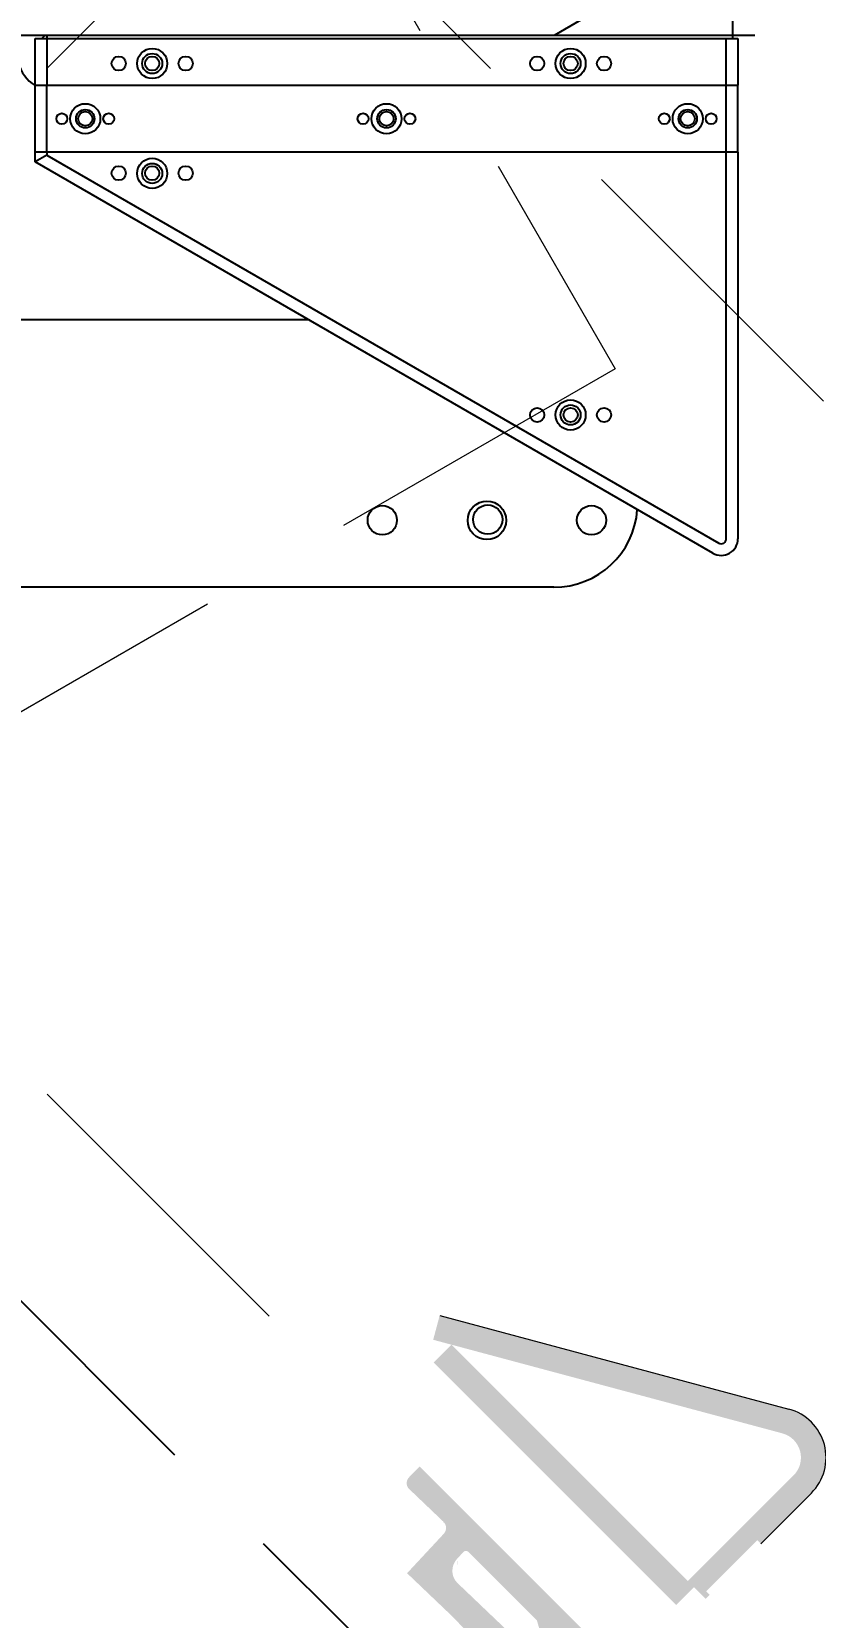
# Model space of a CAD drawing. Header units: inches. Extents: x -347369 to -260369, y 119522 to 149869.
# Drawn here: x -284467 to -283999, y 138054 to 139002 of the extents above; entities that cross this region are included whole.
import ezdxf

# ---------------------------------------------------------------- set-up
doc = ezdxf.new("R2010")
doc.units = ezdxf.units.IN
doc.header["$LTSCALE"] = 300
doc.linetypes.add('CENTRO', pattern=[2, 1.25, -0.25, 0.25, -0.25])
doc.linetypes.add('NASCOSTA', pattern=[0.375, 0.25, -0.125])
for name, color, linetype in [('ASSI', 254, 'CENTRO'), ('MACCHINA', 40, 'Continuous'), ('QUOTE', 7, 'Continuous')]:
    doc.layers.add(name, color=color, linetype=linetype)
doc.styles.get("Standard").update_dxf_attribs({"font": 'romans.shx'})
doc.dimstyles.new('sc1a100', dxfattribs={"dimscale": 100, "dimtxt": 3, "dimasz": 3, "dimexe": 0, "dimexo": 0, "dimgap": 1, "dimtad": 1, "dimzin": 12, "dimdsep": 46, "dimtxsty": 'Standard', "dimblk": 'CLOSEDBLANK', "dimcen": 1, "dimclrd": 253, "dimclre": 253, "dimclrt": 2, "dimadec": 0, "dimazin": 3, "dimtfac": 1, "dimtmove": 0, "dimatfit": 1, "dimldrblk": 'CLOSEDBLANK', "dimfxl": 1, "dimtolj": 1, "dimtzin": 0, "dimarcsym": 0})

# ---------------------------------------------------------------- blocks, each defined once
blk = doc.blocks.new('_ClosedBlank')
at = {"color": 0, "linetype": 'ByBlock', "lineweight": -2}
for p, q in [((-1, 0.1666666666666667), (0, 0)), ((-1, 0.1666666666666667), (-1, -0.1666666666666667)), ((0, 0), (-1, -0.1666666666666667))]:
    blk.add_line(p, q, dxfattribs=at)
blk = doc.blocks.new('*D27')
at = {"layer": 'Defpoints', "color": 0, "transparency": 16777216}
for p in [(-285230.1662940595, 140399.6558577591), (-284017.7307287613, 139699.655857759), (-287395.2298035208, 137749.6558577589), (-287103.2006463452, 136767.4604393702), (-285230.1662940595, 136499.655857759)]:
    blk.add_point(p, dxfattribs=at)
at = {"layer": 'QUOTE', "color": 253, "lineweight": -2, "transparency": 16777216}
for p, q in [((-287395.2298035208, 137749.6558577589), (-287753.6986503091, 137542.6937725696)), ((-285230.1662940595, 136499.655857759), (-285230.1662940595, 136085.7316873802))]:
    blk.add_line(p, q, dxfattribs=at)
blk.add_arc((-285230.1662940595, 138999.655857759), 2913.924170378776, 215.9014350610591, 264.098564938941, dxfattribs=at)
at = {"layer": 'QUOTE', "color": 253, "lineweight": -2, "transparency": 16777216, "xscale": 300, "yscale": 300, "zscale": 300}
for p, rotation in [((-287753.6986503091, 137542.6937725696), 122.9507175305296), ((-285230.1662940595, 136085.7316873802), 357.0492824694705)]:
    blk.add_blockref('_ClosedBlank', p, dxfattribs=dict(at, rotation=rotation))
at = {"layer": 'QUOTE', "color": 2, "transparency": 16777216, "insert": (-286562.128379249, 136692.6298524556), "char_height": 300, "attachment_point": 5, "rotation": 330.00000000000006}
blk.add_mtext('\\A1;60°', dxfattribs=at)
blk = doc.blocks.new('*D37')
at = {"layer": 'Defpoints', "color": 0, "transparency": 16777216}
for p in [(-285230.1662940595, 140399.6558577591), (-286220.1157877208, 139989.6053514202), (-283462.3993410933, 137231.8889047927), (-285230.1662940595, 136499.655857759), (-284473.382269545, 136175.2994279141)]:
    blk.add_point(p, dxfattribs=at)
at = {"layer": 'QUOTE', "color": 253, "lineweight": -2, "transparency": 16777216}
for p, q in [((-283462.3993410933, 137231.8889047927), (-283162.5938887292, 136932.0834524287)), ((-285230.1662940595, 136499.655857759), (-285230.1662940595, 136075.6669209525))]:
    blk.add_line(p, q, dxfattribs=at)
blk.add_arc((-285230.1662940595, 138999.6558577589), 2923.988936806411, 275.881103636428, 309.1188963635714, dxfattribs=at)
at = {"layer": 'QUOTE', "color": 253, "lineweight": -2, "transparency": 16777216, "xscale": 300, "yscale": 300, "zscale": 300}
for p, rotation in [((-283162.5938887292, 136932.0834524287), 42.0594481817856), ((-285230.1662940595, 136075.6669209525), 182.9405518182139)]:
    blk.add_blockref('_ClosedBlank', p, dxfattribs=dict(at, rotation=rotation))
at = {"layer": 'QUOTE', "color": 2, "transparency": 16777216, "insert": (-284206.8750296162, 136529.2122088819), "char_height": 300, "attachment_point": 5, "rotation": 22.499999999999773}
blk.add_mtext('\\A1;45°', dxfattribs=at)
blk = doc.blocks.new('A$Cda148bbc')
at = {"layer": 'MACCHINA', "lineweight": 0}
h = blk.add_hatch(color=5, dxfattribs=at)
edge = h.paths.add_edge_path(flags=0)
edge.add_line((163.4999999999454, -1470.000000000029), (163.4999999999445, -1485.000000000028))
edge.add_line((163.4999999999445, -1485.000000000028), (166.8936184653321, -1485.000000000028))
edge.add_line((166.8936184653317, -1485.000000000028), (166.8936184653317, -1482.000000000028))
edge.add_line((166.8936184653317, -1482.000000000028), (210.1063815345497, -1482.00000000003))
edge.add_line((210.1063815345497, -1482.00000000003), (210.1063815345497, -1485.00000000003))
edge.add_line((210.1063815345497, -1485.00000000003), (252.8794179049951, -1485.000000000032))
edge.add_arc((252.8794179049964, -1455.000000000032), 30.00000000000018, 269.9999999999986, 389.9999999999978)
edge.add_line((278.8601800185302, -1440.000000000033), (170.8601800185397, -1252.938512782589))
edge.add_line((170.8601800185397, -1252.938512782589), (157.8697989617731, -1260.438512782588))
edge.add_line((157.8697989617731, -1260.438512782588), (265.869798961764, -1447.500000000033))
edge.add_arc((252.8794179049964, -1455.000000000032), 15.00000000000046, -90.00000000000341, 29.999999999994316, ccw=False)
edge.add_line((252.8794179049955, -1470.000000000032), (163.4999999999454, -1470.000000000029))
blk.add_hatch(color=5, dxfattribs=at).paths.add_polyline_path([(148.499999999955, -1270.190307037545), (148.4999999999454, -1475.190307037546), (163.4999999999463, -1475.190307037545), (163.499999999955, -1270.190307037546)], flags=0)
h = blk.add_hatch(color=5, dxfattribs=at)
edge = h.paths.add_edge_path(flags=0)
edge.add_line((84.66118412417518, -1313.349776854875), (85.3230194779253, -1341.689884902567))
edge.add_ellipse((80.1509970630209, -1341.876517417674), major_axis=(5.064809987966975, 1.092338296013078), ratio=0.9650153692114153, start_angle=259.5375894061048, end_angle=349.5375894061063, ccw=False)
edge.add_line((80.267873782464, -1346.881234736727), (48.20133481006042, -1348.038356330385))
edge.add_line((48.20133481006042, -1348.038356330385), (49.10844626117387, -1386.881304792118))
edge.add_ellipse((39.16964945433938, -1404.607485002968), major_axis=(-1.095879957723582, -68.60793328710541), ratio=0.1457371482960682, start_angle=15.106656562768308, end_angle=105.1066565627739, ccw=False)
edge.add_line((40.71747486308686, -1470.886113175845), (-17.92142629723776, -1575.470576419857))
edge.add_line((-17.92142629723776, -1575.470576419857), (-16.18957171145121, -1649.629422431892))
edge.add_line((-16.18957171145121, -1649.629422431892), (-11.01319080940084, -1649.629422431892))
edge.add_line((-11.01319080940084, -1649.629422431892), (-9.958277556163921, -1694.801315121343))
edge.add_line((-9.958277556163921, -1694.801315121343), (-15.13465845821429, -1694.801315121343))
edge.add_line((-15.13465845821429, -1694.801315121343), (-14.69634602694578, -1713.570064162047))
edge.add_line((-14.69634602694578, -1713.570064162047), (-10.22400209269199, -1699.82041430906))
edge.add_line((-10.22400209269199, -1699.82041430906), (98.55187570565067, -1505.814957720917))
edge.add_line((98.55187570565067, -1505.814957720917), (98.55187570565931, -1308.330677667158))
edge.add_line((98.55187570565931, -1308.330677667158), (89.7203524425322, -1308.330677667158))
edge.add_ellipse((89.83756502622555, -1313.349776854876), major_axis=(-4.941327493578329, 1.607263914307163), ratio=0.9622501868990594, start_angle=288.6768081421266, end_angle=378.6768081421206)
edge = h.paths.add_edge_path(flags=0)
edge.add_ellipse((75.70361030866388, -1373.092397310912), major_axis=(-10.12961997593395, -2.184676592026157), ratio=0.9650153692114153, start_angle=259.5375894061048, end_angle=349.53758940610646, ccw=False)
edge.add_line((75.46985686977769, -1363.082962672805), (81.02898180359853, -1362.882361556847))
edge.add_ellipse((81.10102310178718, -1364.88333587237), major_axis=(-1.739230490846809e-14, -2.002273699352252), ratio=0.998864441283433, start_angle=89.99999999997368, end_angle=182.0642777282834, ccw=False)
edge.add_line((83.10102310178763, -1364.88333587237), (83.1010231017849, -1422.909312437156))
edge.add_line((83.1010231017849, -1422.909312437156), (67.17747672435598, -1451.309495896789))
edge.add_line((67.17747672435598, -1451.309495896789), (65.35956547885598, -1373.465662341125))
at = {"layer": 'ASSI'}
blk.add_line((0, -2400.000000000029), (0, 1399.999999999971), dxfattribs=at)
at = {"layer": 'MACCHINA', "color": 8, "linetype": 'NASCOSTA', "lineweight": 5, "ltscale": 2.5}
for p, q in [((307.50000000004, 862.9999999999527), (728.50000000004, 862.9999999999309)), ((728.5000000000473, 862.9999999999309), (728.5000000000036, 47.99999999993088)), ((98.55187570574344, 693.9400339497552), (98.55187570564885, -1243.493307935776)), ((719.2973088064828, -560.0000000000655), (321.0999999999658, -560.0000000000473)), ((719.2973088064828, -560.0000000000655), (719.2973088064573, -1560.000000000058))]:
    blk.add_line(p, q, dxfattribs=at)
at = {"layer": 'MACCHINA', "color": 5, "lineweight": 0}
for p, q in [((170.8601800185354, -1252.938512782592), (278.8601800185245, -1440.000000000036)), ((252.8794179049912, -1485.000000000036), (210.1063815345444, -1485.000000000033))]:
    blk.add_line(p, q, dxfattribs=at)
blk.add_arc((252.8794179049912, -1455.000000000036), 30.00000000000021, 270, 29.99999999995893, dxfattribs=at)
blk = doc.blocks.new('A$Cad528b1c')
at = {"layer": 'MACCHINA'}
for p, q in [((1182, -2.000000000029104), (1182, 279.829835133165)), ((1075.358983848622, -2.91038304567337e-11), (1110, 19.9999999999709)), ((335.5, -2.91038304567337e-11), (1075.358983848622, -2.91038304567337e-11)), ((765, -2.000000000029104), (772, -2.000000000029104)), ((765, -30.0000000000291), (765, -2.000000000029104)), ((772, -2.91038304567337e-11), (772, -2.000000000029104)), ((772, -2.000000000029104), (772, -30.0000000000291)), ((772, -2.000000000029104), (1178, -2.000000000029104)), ((1178, -30.0000000000291), (1178, -2.000000000029104)), ((1178, -2.000000000029104), (1185, -2.000000000029104)), ((1185, -2.000000000029104), (1185, -30.0000000000291)), ((765, -70.0000000000291), (765, -30.0000000000291)), ((765, -30.0000000000291), (772, -30.0000000000291)), ((772, -70.0000000000291), (772, -30.0000000000291)), ((772, -30.0000000000291), (1178, -30.0000000000291)), ((1178, -70.0000000000291), (1178, -30.0000000000291)), ((1178, -30.0000000000291), (1185, -30.0000000000291)), ((1185, -70.0000000000291), (1185, -30.0000000000291)), ((765, -75.77350268607552), (765, -70.0000000000291)), ((772, -70.0000000000291), (765, -70.0000000000291)), ((772, -71.73205080174739), (765, -75.77350268607552)), ((1170, -309.6003617078713), (765, -75.77350268607552)), ((772, -70.0000000000291), (772, -71.73205080174739)), ((1178, -70.0000000000291), (772, -70.0000000000291)), ((772, -71.73205080174739), (1173.5, -303.538183881381)), ((1178, -300.9401076700269), (1178, -70.0000000000291)), ((1185, -70.0000000000291), (1178, -70.0000000000291)), ((1185, -70.0000000000291), (1185, -300.9401076700269)), ((730.479294709985, -170.0000000000291), (928.2050807670203, -170.0000000000291)), ((1075, -330.0000000000291), (673.4983296193095, -330.0000000000291))]:
    blk.add_line(p, q, dxfattribs=at)
at = {"layer": 'MACCHINA', "flags": 128}
blk.add_lwpolyline([(769.0557280899993, -2.000000000029104), (770.2865486837618, -0.8074666826032626), (771.366750419289, -2.91038304567337e-11)], dxfattribs=at)
at = {"layer": 'MACCHINA'}
for centre, radius in [((835, -17.0000000000291), 9.000000000000227), ((1085, -17.0000000000291), 9.000000000000227), ((815, -17.0000000000291), 4.250000000000227), ((835, -17.0000000000291), 6), ((835, -17.0000000000291), 4.25), ((855, -17.0000000000291), 4.250000000000227), ((1065, -17.0000000000291), 4.250000000000227), ((1085, -17.0000000000291), 6), ((1085, -17.0000000000291), 4.25), ((1105, -17.0000000000291), 4.250000000000227), ((781, -50.0000000000291), 3.25), ((795, -50.0000000000291), 9), ((795, -50.0000000000291), 5.499999999999773), ((795, -50.0000000000291), 4.25), ((809, -50.0000000000291), 3.25), ((961, -50.0000000000291), 3.25), ((975, -50.0000000000291), 8.999999999999773), ((975, -50.0000000000291), 5.499999999999773), ((975, -50.0000000000291), 4.249999999999773), ((989, -50.0000000000291), 3.25), ((1141, -50.0000000000291), 3.249999999999773), ((1155, -50.0000000000291), 9), ((1155, -50.0000000000291), 5.5), ((1155, -50.0000000000291), 4.25), ((1169, -50.0000000000291), 3.25), ((835, -82.66243270262203), 9.000000000000227), ((815, -82.5000000000291), 4.250000000000227), ((835, -82.66243270262203), 6.000000000000227), ((835, -82.5000000000291), 4.249999999999545), ((855, -82.5000000000291), 4.250000000000227), ((1065, -227.0000000000291), 4.25), ((1085, -227.0000000000291), 9), ((1085, -227.0000000000291), 6), ((1085, -227.0000000000291), 4.25), ((1105, -227.0000000000291), 4.25), ((972.5, -289.9150975091288), 8.75), ((1035, -290.0000000000291), 11.49999999999955), ((1035.5, -289.5000000000291), 8.75), ((1097.5, -289.9150975091288), 8.75)]:
    blk.add_circle(centre, radius, dxfattribs=at)
for centre, radius, start, end in [((778, -10.0000000000291), 24.00000000000019, 155.3756816477314, 237.2028317041207), ((1075, -280.0000000000291), 50.00000000000009, 270, 355.9321636049311), ((1175, -300.9401076700269), 10.00000000000015, 240.0000000000418, 0), ((1175, -300.9401076700269), 2.999999999999773, 240.0000000000418, 0)]:
    blk.add_arc(centre, radius, start, end, dxfattribs=at)

msp = doc.modelspace()

# ---------------------------------------------------------------- linework, layer by layer
at = {"layer": 'ASSI'}
msp.add_line((-300610.1661223982, 138999.655857759), (-262190.1324234007, 138999.655857759), dxfattribs=at)

# ---------------------------------------------------------------- block references
for p, rotation in [((-285230.1662940596, 138999.6558577591), 45), ((-285230.1662940595, 138999.655857759), 299.9999999999999)]:
    msp.add_blockref('A$Cda148bbc', p, dxfattribs=dict(rotation=rotation))
msp.add_blockref('A$Cad528b1c', (-285230.1662940595, 138999.6558577591))

# ---------------------------------------------------------------- dimensions: what is measured, and where the dimension line sits
at = {"layer": 'QUOTE'}
for base, line2, picture, middle in [((-287103.2006463452, 136767.4604393702), ((-287395.2298035208, 137749.6558577589), (-284017.7307287613, 139699.655857759)), '*D27', (-286562.128379249, 136692.6298524555)), ((-284473.382269545, 136175.2994279141), ((-283462.3993410933, 137231.8889047927), (-286220.1157877208, 139989.6053514202)), '*D37', (-284206.8750296162, 136529.2122088819))]:
    dim = msp.add_angular_dim_2l(base=base, line1=((-285230.1662940595, 136499.655857759), (-285230.1662940595, 140399.6558577591)), line2=line2, dimstyle='sc1a100', dxfattribs=at)
    dim.commit()
    dim.dimension.update_dxf_attribs({"geometry": picture, "text_midpoint": middle})

doc.saveas('drawing.dxf')
